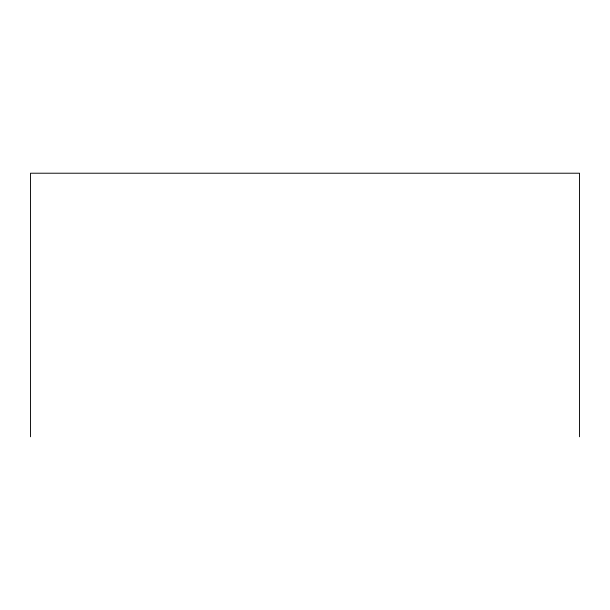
<?xml version="1.0" encoding="UTF-8"?>
<svg xmlns="http://www.w3.org/2000/svg" width="610" height="610" viewBox="0 0 610 610"><rect width="100%" height="100%" fill="white"/><g stroke="black" fill="none" stroke-linecap="round" stroke-linejoin="round"><path stroke-width="0.91" d="M579.5 436.783L579.5 173.217L30.5 173.217L30.5 436.783"/></g></svg>
